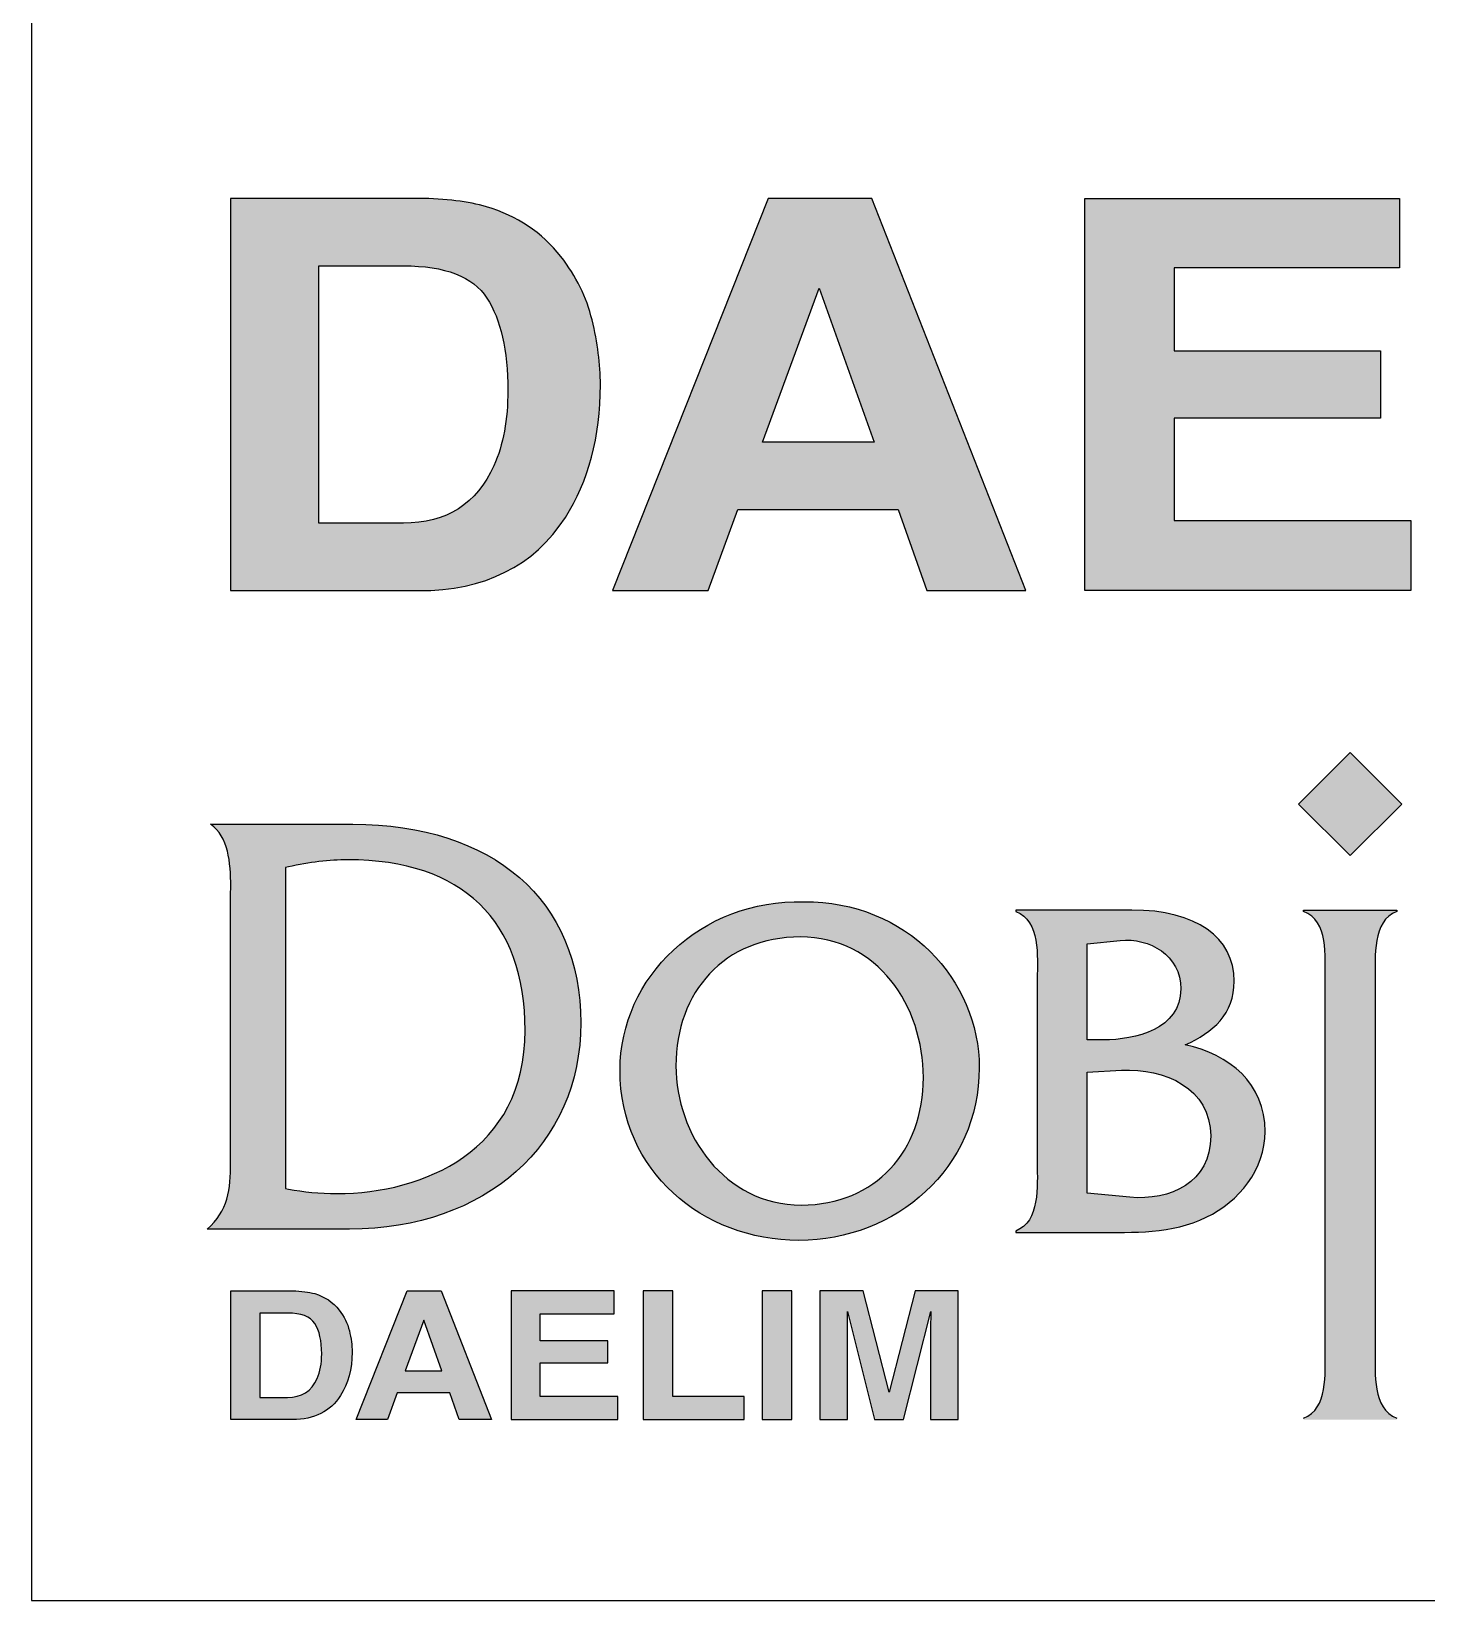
# Model space of a CAD drawing. Extents: x -7342 to 109, y -2713 to 214.
# Drawn here: x -6936.55 to -6924.43, y -2484.89 to -2471.27 of the extents above; entities that cross this region are included whole.
import ezdxf

# ---------------------------------------------------------------- set-up
doc = ezdxf.new("R2010")
doc.units = 0
doc.header["$LTSCALE"] = 7
doc.layers.get('0').update_dxf_attribs({"color": 2, "linetype": 'CONTINUOUS'})
doc.layers.add('D', color=2, linetype='CONTINUOUS')

msp = doc.modelspace()

# ---------------------------------------------------------------- hatches: boundary and pattern name
at = {"layer": 'D'}
h = msp.add_hatch(color=256, dxfattribs=at)
h.dxf.hatch_style = 2
edge = h.paths.add_edge_path()
edge.add_spline(control_points=[(-6933.18293, -2472.72284), (-6933.18293, -2472.72284), (-6934.81765, -2472.72284), (-6934.81765, -2472.72284), (-6934.81765, -2472.72284), (-6934.81765, -2476.12799), (-6934.81765, -2476.12799), (-6934.81765, -2476.12799), (-6933.18293, -2476.12799), (-6933.18293, -2476.12799), (-6932.60957, -2476.12799), (-6932.18384, -2475.91539), (-6931.90995, -2475.49211), (-6931.70847, -2475.17822), (-6931.60581, -2474.79447), (-6931.60581, -2474.34128), (-6931.60581, -2474.16314), (-6931.63017, -2473.97523), (-6931.678, -2473.77829), (-6931.7257, -2473.58161), (-6931.81689, -2473.39796), (-6931.94804, -2473.22847), (-6932.11336, -2473.01902), (-6932.32898, -2472.87491), (-6932.59428, -2472.79558), (-6932.75232, -2472.75069), (-6932.94714, -2472.726), (-6933.18293, -2472.72284)], knot_values=[0, 0, 0, 0, 1, 1, 1, 2, 2, 2, 3, 3, 3, 4, 4, 4, 5, 5, 5, 6, 6, 6, 7, 7, 7, 8, 8, 8, 9, 9, 9, 9], degree=3, periodic=0)
edge = h.paths.add_edge_path()
edge.add_spline(control_points=[(-6933.31641, -2473.30848), (-6932.95345, -2473.30848), (-6932.71121, -2473.40113), (-6932.59064, -2473.58764), (-6932.47095, -2473.77265), (-6932.40899, -2474.04139), (-6932.40899, -2474.38905), (-6932.40899, -2474.6424), (-6932.4492, -2474.85981), (-6932.52991, -2475.0433), (-6932.67834, -2475.37449), (-6932.94035, -2475.54222), (-6933.31641, -2475.54222), (-6933.31641, -2475.54222), (-6934.04947, -2475.54222), (-6934.04947, -2475.54222), (-6934.04947, -2475.54222), (-6934.04947, -2473.30848), (-6934.04947, -2473.30848), (-6934.04947, -2473.30848), (-6933.31641, -2473.30848), (-6933.31641, -2473.30848)], knot_values=[0, 0, 0, 0, 1, 1, 1, 2, 2, 2, 3, 3, 3, 4, 4, 4, 5, 5, 5, 6, 6, 6, 7, 7, 7, 7], degree=3, periodic=0)
h = msp.add_hatch(color=256, dxfattribs=at)
h.dxf.hatch_style = 2
edge = h.paths.add_edge_path()
edge.add_spline(control_points=[(-6931.50074, -2476.12799), (-6931.50074, -2476.12799), (-6930.67039, -2476.12799), (-6930.67039, -2476.12799), (-6930.67039, -2476.12799), (-6930.41201, -2475.42472), (-6930.41201, -2475.42472), (-6930.41201, -2475.42472), (-6929.02141, -2475.42472), (-6929.02141, -2475.42472), (-6929.02141, -2475.42472), (-6928.77155, -2476.12799), (-6928.77155, -2476.12799), (-6928.77155, -2476.12799), (-6927.91092, -2476.12799), (-6927.91092, -2476.12799), (-6927.91092, -2476.12799), (-6929.24827, -2472.72284), (-6929.24827, -2472.72284), (-6929.24827, -2472.72284), (-6930.14802, -2472.72284), (-6930.14802, -2472.72284), (-6930.14802, -2472.72284), (-6931.50074, -2476.12799), (-6931.50074, -2476.12799)], knot_values=[0, 0, 0, 0, 1, 1, 1, 2, 2, 2, 3, 3, 3, 4, 4, 4, 5, 5, 5, 6, 6, 6, 7, 7, 7, 8, 8, 8, 8], degree=3, periodic=0)
edge = h.paths.add_edge_path()
edge.add_spline(control_points=[(-6929.70663, -2473.50132), (-6929.70663, -2473.50132), (-6929.23003, -2474.84032), (-6929.23003, -2474.84032), (-6929.23003, -2474.84032), (-6930.19886, -2474.84032), (-6930.19886, -2474.84032), (-6930.19886, -2474.84032), (-6929.70663, -2473.50132), (-6929.70663, -2473.50132)], knot_values=[0, 0, 0, 0, 1, 1, 1, 2, 2, 2, 3, 3, 3, 3], degree=3, periodic=0)
h = msp.add_hatch(color=256, dxfattribs=at)
h.dxf.hatch_style = 2
edge = h.paths.add_edge_path()
edge.add_spline(control_points=[(-6924.66869, -2473.32619), (-6924.66869, -2473.32619), (-6926.62421, -2473.32619), (-6926.62421, -2473.32619), (-6926.62421, -2473.32619), (-6926.62421, -2474.04592), (-6926.62421, -2474.04592), (-6926.62421, -2474.04592), (-6924.83277, -2474.04592), (-6924.83277, -2474.04592), (-6924.83277, -2474.04592), (-6924.83277, -2474.6306), (-6924.83277, -2474.6306), (-6924.83277, -2474.6306), (-6926.62421, -2474.6306), (-6926.62421, -2474.6306), (-6926.62421, -2474.6306), (-6926.62421, -2475.51751), (-6926.62421, -2475.51751), (-6926.62421, -2475.51751), (-6924.57055, -2475.51751), (-6924.57055, -2475.51751), (-6924.57055, -2475.51751), (-6924.57055, -2476.12799), (-6924.57055, -2476.12799), (-6924.57055, -2476.12799), (-6927.39885, -2476.12799), (-6927.39885, -2476.12799), (-6927.39885, -2476.12799), (-6927.39885, -2472.72284), (-6927.39885, -2472.72284), (-6927.39885, -2472.72284), (-6924.66869, -2472.72284), (-6924.66869, -2472.72284), (-6924.66869, -2472.72284), (-6924.66869, -2473.32619), (-6924.66869, -2473.32619)], knot_values=[0, 0, 0, 0, 1, 1, 1, 2, 2, 2, 3, 3, 3, 4, 4, 4, 5, 5, 5, 6, 6, 6, 7, 7, 7, 8, 8, 8, 9, 9, 9, 10, 10, 10, 11, 11, 11, 12, 12, 12, 12], degree=3, periodic=0)
h = msp.add_hatch(color=256, dxfattribs=at)
h.dxf.hatch_style = 2
h.paths.add_polyline_path([(-6924.64886, -2477.98078), (-6925.09671, -2478.42823), (-6925.54411, -2477.98069), (-6925.09671, -2477.53315)])
h = msp.add_hatch(color=256, dxfattribs=at)
h.dxf.hatch_style = 2
edge = h.paths.add_edge_path()
edge.add_spline(control_points=[(-6934.31449, -2478.52582), (-6934.31449, -2478.52582), (-6934.33853, -2478.53126), (-6934.33853, -2478.53126), (-6934.33853, -2478.53126), (-6934.33853, -2481.31686), (-6934.33853, -2481.31686), (-6934.33853, -2481.31686), (-6934.31364, -2481.3219), (-6934.31364, -2481.3219), (-6934.18267, -2481.34837), (-6934.0449, -2481.36102), (-6933.89259, -2481.36102), (-6933.13907, -2481.36102), (-6932.25899, -2480.99041), (-6932.25899, -2479.94576), (-6932.25899, -2478.99046), (-6932.80488, -2478.46428), (-6933.79597, -2478.46428), (-6933.96187, -2478.46428), (-6934.13142, -2478.48436), (-6934.31449, -2478.52582)], knot_values=[0, 0, 0, 0, 1, 1, 1, 2, 2, 2, 3, 3, 3, 4, 4, 4, 5, 5, 5, 6, 6, 6, 7, 7, 7, 7], degree=3, periodic=0)
edge = h.paths.add_edge_path()
edge.add_spline(control_points=[(-6933.75523, -2478.15589), (-6932.53439, -2478.15589), (-6931.776, -2478.81647), (-6931.776, -2479.88013), (-6931.776, -2480.9337), (-6932.60103, -2481.66941), (-6933.78246, -2481.66941), (-6933.78246, -2481.66941), (-6934.90344, -2481.66941), (-6935.0207, -2481.66941), (-6934.83662, -2481.51695), (-6934.81573, -2481.32087), (-6934.81573, -2481.09633), (-6934.81573, -2481.06793), (-6934.816, -2481.03939), (-6934.8163, -2481.0104), (-6934.8163, -2481.0104), (-6934.81697, -2480.9174), (-6934.81697, -2480.9174), (-6934.81697, -2480.9174), (-6934.81697, -2478.87013), (-6934.81697, -2478.87013), (-6934.81697, -2478.87013), (-6934.81618, -2478.78866), (-6934.81618, -2478.78866), (-6934.81573, -2478.75796), (-6934.81521, -2478.72599), (-6934.81521, -2478.69345), (-6934.81521, -2478.49097), (-6934.83443, -2478.26144), (-6934.9896, -2478.15589), (-6934.82421, -2478.15589), (-6933.75523, -2478.15589), (-6933.75523, -2478.15589)], knot_values=[0, 0, 0, 0, 1, 1, 1, 2, 2, 2, 3, 3, 3, 4, 4, 4, 5, 5, 5, 6, 6, 6, 7, 7, 7, 8, 8, 8, 9, 9, 9, 10, 10, 10, 11, 11, 11, 11], degree=3, periodic=0)
h = msp.add_hatch(color=256, dxfattribs=at)
h.dxf.hatch_style = 2
edge = h.paths.add_edge_path()
edge.add_spline(control_points=[(-6929.83995, -2478.82814), (-6930.73304, -2478.80666), (-6931.43504, -2479.48314), (-6931.43504, -2480.29133), (-6931.43504, -2481.16345), (-6930.7246, -2481.76746), (-6929.88228, -2481.76746), (-6929.03592, -2481.76746), (-6928.31692, -2481.13779), (-6928.31692, -2480.27014), (-6928.31692, -2479.50439), (-6928.9465, -2478.82368), (-6929.83995, -2478.82814)], knot_values=[0, 0, 0, 0, 1, 1, 1, 2, 2, 2, 3, 3, 3, 4, 4, 4, 4], degree=3, periodic=0)
edge = h.paths.add_edge_path()
edge.add_spline(control_points=[(-6929.86943, -2479.13423), (-6929.19759, -2479.13423), (-6928.80193, -2479.73428), (-6928.80193, -2480.35526), (-6928.80193, -2480.98907), (-6929.21447, -2481.46113), (-6929.86106, -2481.46113), (-6930.52896, -2481.46113), (-6930.95012, -2480.84857), (-6930.95012, -2480.25312), (-6930.95012, -2479.61067), (-6930.52896, -2479.13423), (-6929.86943, -2479.13423)], knot_values=[0, 0, 0, 0, 1, 1, 1, 2, 2, 2, 3, 3, 3, 4, 4, 4, 4], degree=3, periodic=0)
h = msp.add_hatch(color=256, dxfattribs=at)
h.dxf.hatch_style = 2
edge = h.paths.add_edge_path()
edge.add_spline(control_points=[(-6927.3794, -2480.0276), (-6927.3794, -2480.0276), (-6927.3794, -2479.19384), (-6927.3794, -2479.19384), (-6927.3794, -2479.19384), (-6927.09442, -2479.16403), (-6927.09442, -2479.16403), (-6926.83898, -2479.1386), (-6926.567, -2479.29174), (-6926.567, -2479.5851), (-6926.567, -2479.9341), (-6926.96252, -2480.0276), (-6927.23896, -2480.0276), (-6927.23896, -2480.0276), (-6927.3794, -2480.0276), (-6927.3794, -2480.0276)], knot_values=[0, 0, 0, 0, 1, 1, 1, 2, 2, 2, 3, 3, 3, 4, 4, 4, 5, 5, 5, 5], degree=3, periodic=0)
edge = h.paths.add_edge_path()
edge.add_spline(control_points=[(-6927.81323, -2481.09953), (-6927.81323, -2481.29507), (-6927.78766, -2481.60563), (-6928.00042, -2481.68652), (-6928.00042, -2481.68652), (-6928.00042, -2481.69931), (-6928.00042, -2481.69931), (-6928.00042, -2481.69931), (-6927.29856, -2481.69931), (-6927.29856, -2481.69931), (-6926.97961, -2481.69931), (-6926.64346, -2481.712), (-6926.34568, -2481.56736), (-6926.0607, -2481.43156), (-6925.83527, -2481.15058), (-6925.83527, -2480.8231), (-6925.83527, -2480.40608), (-6926.14596, -2480.15098), (-6926.52865, -2480.07018), (-6926.28622, -2479.96403), (-6926.10315, -2479.80216), (-6926.10315, -2479.51704), (-6926.10315, -2479.1386), (-6926.43076, -2478.90039), (-6926.99243, -2478.90039), (-6926.99243, -2478.90039), (-6928.00042, -2478.90039), (-6928.00042, -2478.90039), (-6928.00042, -2478.90039), (-6928.00042, -2478.91294), (-6928.00042, -2478.91294), (-6927.78334, -2478.99397), (-6927.81323, -2479.30452), (-6927.81323, -2479.49584), (-6927.81323, -2479.49584), (-6927.81323, -2481.09953), (-6927.81323, -2481.09953)], knot_values=[0, 0, 0, 0, 1, 1, 1, 2, 2, 2, 3, 3, 3, 4, 4, 4, 5, 5, 5, 6, 6, 6, 7, 7, 7, 8, 8, 8, 9, 9, 9, 10, 10, 10, 11, 11, 11, 12, 12, 12, 12], degree=3, periodic=0)
edge = h.paths.add_edge_path()
edge.add_spline(control_points=[(-6927.3794, -2481.35899), (-6927.3794, -2481.35899), (-6927.3794, -2480.30826), (-6927.3794, -2480.30826), (-6927.3794, -2480.30826), (-6927.08163, -2480.29133), (-6927.08163, -2480.29133), (-6926.70711, -2480.27014), (-6926.30744, -2480.44862), (-6926.30744, -2480.86135), (-6926.30744, -2481.26527), (-6926.66052, -2481.42724), (-6927.00916, -2481.39298), (-6927.00916, -2481.39298), (-6927.3794, -2481.35899), (-6927.3794, -2481.35899)], knot_values=[0, 0, 0, 0, 1, 1, 1, 2, 2, 2, 3, 3, 3, 4, 4, 4, 5, 5, 5, 5], degree=3, periodic=0)
h = msp.add_hatch(color=256, dxfattribs=at)
h.dxf.hatch_style = 2
edge = h.paths.add_edge_path()
edge.add_spline(control_points=[(-6925.31372, -2479.50007), (-6925.31372, -2479.30452), (-6925.28366, -2478.99397), (-6925.50074, -2478.91294), (-6925.50074, -2478.91294), (-6925.50074, -2478.90039), (-6925.50074, -2478.90039), (-6925.50074, -2478.90039), (-6924.69266, -2478.90039), (-6924.69266, -2478.90039), (-6924.69266, -2478.90039), (-6924.69266, -2478.91294), (-6924.69266, -2478.91294), (-6924.90517, -2478.99397), (-6924.87983, -2479.30875), (-6924.87983, -2479.50007), (-6924.87983, -2479.50007), (-6924.87983, -2482.72771), (-6924.87983, -2482.72771), (-6924.87983, -2482.91933), (-6924.90517, -2483.22966), (-6924.69266, -2483.31047), (-6924.69266, -2483.31047), (-6924.69266, -2483.32325), (-6924.69266, -2483.32325), (-6924.69266, -2483.32325), (-6925.50074, -2483.32325), (-6925.50074, -2483.32325), (-6925.50074, -2483.32325), (-6925.50074, -2483.31047), (-6925.50074, -2483.31047), (-6925.28829, -2483.23385), (-6925.31372, -2482.91933), (-6925.31372, -2482.72771), (-6925.31372, -2482.72771), (-6925.31372, -2479.50007), (-6925.31372, -2479.50007)], knot_values=[0, 0, 0, 0, 1, 1, 1, 2, 2, 2, 3, 3, 3, 4, 4, 4, 5, 5, 5, 6, 6, 6, 7, 7, 7, 8, 8, 8, 9, 9, 9, 10, 10, 10, 11, 11, 11, 12, 12, 12, 12], degree=3, periodic=0)
h = msp.add_hatch(color=256, dxfattribs=at)
h.dxf.hatch_style = 2
edge = h.paths.add_edge_path()
edge.add_spline(control_points=[(-6934.27877, -2482.20644), (-6934.27877, -2482.20644), (-6934.81492, -2482.20644), (-6934.81492, -2482.20644), (-6934.81492, -2482.20644), (-6934.81492, -2483.32325), (-6934.81492, -2483.32325), (-6934.81492, -2483.32325), (-6934.27877, -2483.32325), (-6934.27877, -2483.32325), (-6934.09072, -2483.32325), (-6933.95109, -2483.25352), (-6933.86126, -2483.1147), (-6933.79518, -2483.01175), (-6933.76151, -2482.88589), (-6933.76151, -2482.73725), (-6933.76151, -2482.67883), (-6933.7695, -2482.6172), (-6933.78519, -2482.5526), (-6933.80083, -2482.4881), (-6933.83074, -2482.42787), (-6933.87375, -2482.37227), (-6933.92798, -2482.30358), (-6933.9987, -2482.25631), (-6934.08571, -2482.2303), (-6934.13754, -2482.21557), (-6934.20144, -2482.20748), (-6934.27877, -2482.20644)], knot_values=[0, 0, 0, 0, 1, 1, 1, 2, 2, 2, 3, 3, 3, 4, 4, 4, 5, 5, 5, 6, 6, 6, 7, 7, 7, 8, 8, 8, 9, 9, 9, 9], degree=3, periodic=0)
edge = h.paths.add_edge_path()
edge.add_spline(control_points=[(-6934.32255, -2482.39852), (-6934.20351, -2482.39852), (-6934.12406, -2482.4289), (-6934.08451, -2482.49008), (-6934.04526, -2482.55075), (-6934.02494, -2482.63889), (-6934.02494, -2482.75292), (-6934.02494, -2482.83601), (-6934.03812, -2482.90732), (-6934.0646, -2482.9675), (-6934.11328, -2483.07612), (-6934.19921, -2483.13113), (-6934.32255, -2483.13113), (-6934.32255, -2483.13113), (-6934.56298, -2483.13113), (-6934.56298, -2483.13113), (-6934.56298, -2483.13113), (-6934.56298, -2482.39852), (-6934.56298, -2482.39852), (-6934.56298, -2482.39852), (-6934.32255, -2482.39852), (-6934.32255, -2482.39852)], knot_values=[0, 0, 0, 0, 1, 1, 1, 2, 2, 2, 3, 3, 3, 4, 4, 4, 5, 5, 5, 6, 6, 6, 7, 7, 7, 7], degree=3, periodic=0)
h = msp.add_hatch(color=256, dxfattribs=at)
h.dxf.hatch_style = 2
edge = h.paths.add_edge_path()
edge.add_spline(control_points=[(-6933.72705, -2483.32325), (-6933.72705, -2483.32325), (-6933.45471, -2483.32325), (-6933.45471, -2483.32325), (-6933.45471, -2483.32325), (-6933.36997, -2483.0926), (-6933.36997, -2483.0926), (-6933.36997, -2483.0926), (-6932.91389, -2483.0926), (-6932.91389, -2483.0926), (-6932.91389, -2483.0926), (-6932.83194, -2483.32325), (-6932.83194, -2483.32325), (-6932.83194, -2483.32325), (-6932.54967, -2483.32325), (-6932.54967, -2483.32325), (-6932.54967, -2483.32325), (-6932.98829, -2482.20644), (-6932.98829, -2482.20644), (-6932.98829, -2482.20644), (-6933.28339, -2482.20644), (-6933.28339, -2482.20644), (-6933.28339, -2482.20644), (-6933.72705, -2483.32325), (-6933.72705, -2483.32325)], knot_values=[0, 0, 0, 0, 1, 1, 1, 2, 2, 2, 3, 3, 3, 4, 4, 4, 5, 5, 5, 6, 6, 6, 7, 7, 7, 8, 8, 8, 8], degree=3, periodic=0)
edge = h.paths.add_edge_path()
edge.add_spline(control_points=[(-6933.13862, -2482.46176), (-6933.13862, -2482.46176), (-6932.98231, -2482.90092), (-6932.98231, -2482.90092), (-6932.98231, -2482.90092), (-6933.30007, -2482.90092), (-6933.30007, -2482.90092), (-6933.30007, -2482.90092), (-6933.13862, -2482.46176), (-6933.13862, -2482.46176)], knot_values=[0, 0, 0, 0, 1, 1, 1, 2, 2, 2, 3, 3, 3, 3], degree=3, periodic=0)
h = msp.add_hatch(color=256, dxfattribs=at)
h.dxf.hatch_style = 2
edge = h.paths.add_edge_path()
edge.add_spline(control_points=[(-6931.48629, -2482.40432), (-6931.48629, -2482.40432), (-6932.12766, -2482.40432), (-6932.12766, -2482.40432), (-6932.12766, -2482.40432), (-6932.12766, -2482.64038), (-6932.12766, -2482.64038), (-6932.12766, -2482.64038), (-6931.54011, -2482.64038), (-6931.54011, -2482.64038), (-6931.54011, -2482.64038), (-6931.54011, -2482.83214), (-6931.54011, -2482.83214), (-6931.54011, -2482.83214), (-6932.12766, -2482.83214), (-6932.12766, -2482.83214), (-6932.12766, -2482.83214), (-6932.12766, -2483.12303), (-6932.12766, -2483.12303), (-6932.12766, -2483.12303), (-6931.4541, -2483.12303), (-6931.4541, -2483.12303), (-6931.4541, -2483.12303), (-6931.4541, -2483.32325), (-6931.4541, -2483.32325), (-6931.4541, -2483.32325), (-6932.38172, -2483.32325), (-6932.38172, -2483.32325), (-6932.38172, -2483.32325), (-6932.38172, -2482.20644), (-6932.38172, -2482.20644), (-6932.38172, -2482.20644), (-6931.48629, -2482.20644), (-6931.48629, -2482.20644), (-6931.48629, -2482.20644), (-6931.48629, -2482.40432), (-6931.48629, -2482.40432)], knot_values=[0, 0, 0, 0, 1, 1, 1, 2, 2, 2, 3, 3, 3, 4, 4, 4, 5, 5, 5, 6, 6, 6, 7, 7, 7, 8, 8, 8, 9, 9, 9, 10, 10, 10, 11, 11, 11, 12, 12, 12, 12], degree=3, periodic=0)
h = msp.add_hatch(color=256, dxfattribs=at)
h.dxf.hatch_style = 2
edge = h.paths.add_edge_path()
edge.add_spline(control_points=[(-6931.23502, -2482.20644), (-6931.23502, -2482.20644), (-6930.97621, -2482.20644), (-6930.97621, -2482.20644), (-6930.97621, -2482.20644), (-6930.97621, -2483.12303), (-6930.97621, -2483.12303), (-6930.97621, -2483.12303), (-6930.35696, -2483.12303), (-6930.35696, -2483.12303), (-6930.35696, -2483.12303), (-6930.35696, -2483.32325), (-6930.35696, -2483.32325), (-6930.35696, -2483.32325), (-6931.23502, -2483.32325), (-6931.23502, -2483.32325), (-6931.23502, -2483.32325), (-6931.23502, -2482.20644), (-6931.23502, -2482.20644)], knot_values=[0, 0, 0, 0, 1, 1, 1, 2, 2, 2, 3, 3, 3, 4, 4, 4, 5, 5, 5, 6, 6, 6, 6], degree=3, periodic=0)
h = msp.add_hatch(color=256, dxfattribs=at)
h.dxf.hatch_style = 2
edge = h.paths.add_edge_path()
edge.add_spline(control_points=[(-6929.94267, -2483.32325), (-6929.94267, -2483.32325), (-6930.2018, -2483.32325), (-6930.2018, -2483.32325), (-6930.2018, -2483.32325), (-6930.2018, -2482.20644), (-6930.2018, -2482.20644), (-6930.2018, -2482.20644), (-6929.94267, -2482.20644), (-6929.94267, -2482.20644), (-6929.94267, -2482.20644), (-6929.94267, -2483.32325), (-6929.94267, -2483.32325)], knot_values=[0, 0, 0, 0, 1, 1, 1, 2, 2, 2, 3, 3, 3, 4, 4, 4, 4], degree=3, periodic=0)
h = msp.add_hatch(color=256, dxfattribs=at)
h.dxf.hatch_style = 2
edge = h.paths.add_edge_path()
edge.add_spline(control_points=[(-6928.87191, -2482.20644), (-6928.87191, -2482.20644), (-6928.49878, -2482.20644), (-6928.49878, -2482.20644), (-6928.49878, -2482.20644), (-6928.49878, -2483.32325), (-6928.49878, -2483.32325), (-6928.49878, -2483.32325), (-6928.73938, -2483.32325), (-6928.73938, -2483.32325), (-6928.73938, -2483.32325), (-6928.73938, -2482.568), (-6928.73938, -2482.568), (-6928.73938, -2482.54612), (-6928.73898, -2482.5156), (-6928.73898, -2482.47657), (-6928.7379, -2482.43745), (-6928.73756, -2482.40707), (-6928.73756, -2482.38596), (-6928.73756, -2482.38596), (-6928.97456, -2483.32325), (-6928.97456, -2483.32325), (-6928.97456, -2483.32325), (-6929.2271, -2483.32325), (-6929.2271, -2483.32325), (-6929.2271, -2483.32325), (-6929.46169, -2482.38596), (-6929.46169, -2482.38596), (-6929.46169, -2482.40707), (-6929.46169, -2482.43745), (-6929.46067, -2482.47657), (-6929.46031, -2482.5156), (-6929.46031, -2482.54612), (-6929.46031, -2482.568), (-6929.46031, -2482.568), (-6929.46031, -2483.32325), (-6929.46031, -2483.32325), (-6929.46031, -2483.32325), (-6929.70114, -2483.32325), (-6929.70114, -2483.32325), (-6929.70114, -2483.32325), (-6929.70114, -2482.20644), (-6929.70114, -2482.20644), (-6929.70114, -2482.20644), (-6929.32354, -2482.20644), (-6929.32354, -2482.20644), (-6929.32354, -2482.20644), (-6929.09743, -2483.08423), (-6929.09743, -2483.08423), (-6929.09743, -2483.08423), (-6928.87191, -2482.20644), (-6928.87191, -2482.20644)], knot_values=[0, 0, 0, 0, 1, 1, 1, 2, 2, 2, 3, 3, 3, 4, 4, 4, 5, 5, 5, 6, 6, 6, 7, 7, 7, 8, 8, 8, 9, 9, 9, 10, 10, 10, 11, 11, 11, 12, 12, 12, 13, 13, 13, 14, 14, 14, 15, 15, 15, 16, 16, 16, 17, 17, 17, 17], degree=3, periodic=0)

# ---------------------------------------------------------------- linework, layer by layer
at = {"color": 7}
for p, q in [((-6936.5456, -2428.89488), (-6936.5456, -2484.89488)), ((-6936.5456, -2484.89488), (-6855.5456, -2484.89488))]:
    msp.add_line(p, q, dxfattribs=at)
at = {"layer": 'D'}
for p, q in [((-6925.54411, -2477.98069), (-6925.09671, -2477.53315)), ((-6925.09671, -2477.53315), (-6924.64886, -2477.98078)), ((-6925.09671, -2478.42823), (-6925.54411, -2477.98069)), ((-6924.64886, -2477.98078), (-6925.09671, -2478.42823))]:
    msp.add_line(p, q, dxfattribs=at)
for points in [[(-6933.18293, -2472.72284), (-6933.18293, -2472.72284), (-6934.81765, -2472.72284), (-6934.81765, -2472.72284)], [(-6934.81765, -2472.72284), (-6934.81765, -2472.72284), (-6934.81765, -2476.12799), (-6934.81765, -2476.12799)], [(-6932.59428, -2472.79558), (-6932.75232, -2472.75069), (-6932.94714, -2472.726), (-6933.18293, -2472.72284)], [(-6930.14802, -2472.72284), (-6930.14802, -2472.72284), (-6931.50074, -2476.12799), (-6931.50074, -2476.12799)], [(-6929.24827, -2472.72284), (-6929.24827, -2472.72284), (-6930.14802, -2472.72284), (-6930.14802, -2472.72284)], [(-6927.91092, -2476.12799), (-6927.91092, -2476.12799), (-6929.24827, -2472.72284), (-6929.24827, -2472.72284)], [(-6927.39885, -2476.12799), (-6927.39885, -2476.12799), (-6927.39885, -2472.72284), (-6927.39885, -2472.72284)], [(-6927.39885, -2472.72284), (-6927.39885, -2472.72284), (-6924.66869, -2472.72284), (-6924.66869, -2472.72284)], [(-6924.66869, -2472.72284), (-6924.66869, -2472.72284), (-6924.66869, -2473.32619), (-6924.66869, -2473.32619)], [(-6931.94804, -2473.22847), (-6932.11336, -2473.01902), (-6932.32898, -2472.87491), (-6932.59428, -2472.79558)], [(-6931.678, -2473.77829), (-6931.7257, -2473.58161), (-6931.81689, -2473.39796), (-6931.94804, -2473.22847)], [(-6934.04947, -2475.54222), (-6934.04947, -2475.54222), (-6934.04947, -2473.30848), (-6934.04947, -2473.30848)], [(-6934.04947, -2473.30848), (-6934.04947, -2473.30848), (-6933.31641, -2473.30848), (-6933.31641, -2473.30848)], [(-6933.31641, -2473.30848), (-6932.95345, -2473.30848), (-6932.71121, -2473.40113), (-6932.59064, -2473.58764)], [(-6924.66869, -2473.32619), (-6924.66869, -2473.32619), (-6926.62421, -2473.32619), (-6926.62421, -2473.32619)], [(-6926.62421, -2473.32619), (-6926.62421, -2473.32619), (-6926.62421, -2474.04592), (-6926.62421, -2474.04592)], [(-6930.19886, -2474.84032), (-6930.19886, -2474.84032), (-6929.70663, -2473.50132), (-6929.70663, -2473.50132)], [(-6929.70663, -2473.50132), (-6929.70663, -2473.50132), (-6929.23003, -2474.84032), (-6929.23003, -2474.84032)], [(-6926.62421, -2474.04592), (-6926.62421, -2474.04592), (-6924.83277, -2474.04592), (-6924.83277, -2474.04592)], [(-6924.83277, -2474.04592), (-6924.83277, -2474.04592), (-6924.83277, -2474.6306), (-6924.83277, -2474.6306)], [(-6924.83277, -2474.6306), (-6924.83277, -2474.6306), (-6926.62421, -2474.6306), (-6926.62421, -2474.6306)], [(-6926.62421, -2474.6306), (-6926.62421, -2474.6306), (-6926.62421, -2475.51751), (-6926.62421, -2475.51751)], [(-6929.23003, -2474.84032), (-6929.23003, -2474.84032), (-6930.19886, -2474.84032), (-6930.19886, -2474.84032)], [(-6932.52991, -2475.0433), (-6932.67834, -2475.37449), (-6932.94035, -2475.54222), (-6933.31641, -2475.54222)], [(-6930.67039, -2476.12799), (-6930.67039, -2476.12799), (-6930.41201, -2475.42472), (-6930.41201, -2475.42472)], [(-6930.41201, -2475.42472), (-6930.41201, -2475.42472), (-6929.02141, -2475.42472), (-6929.02141, -2475.42472)], [(-6929.02141, -2475.42472), (-6929.02141, -2475.42472), (-6928.77155, -2476.12799), (-6928.77155, -2476.12799)], [(-6933.31641, -2475.54222), (-6933.31641, -2475.54222), (-6934.04947, -2475.54222), (-6934.04947, -2475.54222)], [(-6933.18293, -2476.12799), (-6932.60957, -2476.12799), (-6932.18384, -2475.91539), (-6931.90995, -2475.49211)], [(-6926.62421, -2475.51751), (-6926.62421, -2475.51751), (-6924.57055, -2475.51751), (-6924.57055, -2475.51751)], [(-6924.57055, -2475.51751), (-6924.57055, -2475.51751), (-6924.57055, -2476.12799), (-6924.57055, -2476.12799)], [(-6934.81765, -2476.12799), (-6934.81765, -2476.12799), (-6933.18293, -2476.12799), (-6933.18293, -2476.12799)], [(-6931.50074, -2476.12799), (-6931.50074, -2476.12799), (-6930.67039, -2476.12799), (-6930.67039, -2476.12799)], [(-6928.77155, -2476.12799), (-6928.77155, -2476.12799), (-6927.91092, -2476.12799), (-6927.91092, -2476.12799)], [(-6924.57055, -2476.12799), (-6924.57055, -2476.12799), (-6927.39885, -2476.12799), (-6927.39885, -2476.12799)], [(-6934.9896, -2478.15589), (-6934.82421, -2478.15589), (-6933.75523, -2478.15589), (-6933.75523, -2478.15589)], [(-6934.31449, -2478.52582), (-6934.31449, -2478.52582), (-6934.33853, -2478.53126), (-6934.33853, -2478.53126)], [(-6934.33853, -2478.53126), (-6934.33853, -2478.53126), (-6934.33853, -2481.31686), (-6934.33853, -2481.31686)], [(-6934.81697, -2478.87013), (-6934.81697, -2478.87013), (-6934.81618, -2478.78866), (-6934.81618, -2478.78866)], [(-6934.81697, -2480.9174), (-6934.81697, -2480.9174), (-6934.81697, -2478.87013), (-6934.81697, -2478.87013)], [(-6926.99243, -2478.90039), (-6926.99243, -2478.90039), (-6928.00042, -2478.90039), (-6928.00042, -2478.90039)], [(-6928.00042, -2478.90039), (-6928.00042, -2478.90039), (-6928.00042, -2478.91294), (-6928.00042, -2478.91294)], [(-6928.00042, -2478.91294), (-6927.78334, -2478.99397), (-6927.81323, -2479.30452), (-6927.81323, -2479.49584)], [(-6925.50074, -2478.91294), (-6925.50074, -2478.91294), (-6925.50074, -2478.90039), (-6925.50074, -2478.90039)], [(-6925.50074, -2478.90039), (-6925.50074, -2478.90039), (-6924.69266, -2478.90039), (-6924.69266, -2478.90039)], [(-6925.31372, -2479.50007), (-6925.31372, -2479.30452), (-6925.28366, -2478.99397), (-6925.50074, -2478.91294)], [(-6924.69266, -2478.91294), (-6924.90517, -2478.99397), (-6924.87983, -2479.30875), (-6924.87983, -2479.50007)], [(-6924.69266, -2478.90039), (-6924.69266, -2478.90039), (-6924.69266, -2478.91294), (-6924.69266, -2478.91294)], [(-6927.3794, -2479.19384), (-6927.3794, -2479.19384), (-6927.09442, -2479.16403), (-6927.09442, -2479.16403)], [(-6927.3794, -2480.0276), (-6927.3794, -2480.0276), (-6927.3794, -2479.19384), (-6927.3794, -2479.19384)], [(-6927.81323, -2479.49584), (-6927.81323, -2479.49584), (-6927.81323, -2481.09953), (-6927.81323, -2481.09953)], [(-6925.31372, -2482.72771), (-6925.31372, -2482.72771), (-6925.31372, -2479.50007), (-6925.31372, -2479.50007)], [(-6924.87983, -2479.50007), (-6924.87983, -2479.50007), (-6924.87983, -2482.72771), (-6924.87983, -2482.72771)], [(-6927.23896, -2480.0276), (-6927.23896, -2480.0276), (-6927.3794, -2480.0276), (-6927.3794, -2480.0276)], [(-6927.3794, -2480.30826), (-6927.3794, -2480.30826), (-6927.08163, -2480.29133), (-6927.08163, -2480.29133)], [(-6927.3794, -2481.35899), (-6927.3794, -2481.35899), (-6927.3794, -2480.30826), (-6927.3794, -2480.30826)], [(-6934.8163, -2481.0104), (-6934.8163, -2481.0104), (-6934.81697, -2480.9174), (-6934.81697, -2480.9174)], [(-6927.81323, -2481.09953), (-6927.81323, -2481.29507), (-6927.78766, -2481.60563), (-6928.00042, -2481.68652)], [(-6934.33853, -2481.31686), (-6934.33853, -2481.31686), (-6934.31364, -2481.3219), (-6934.31364, -2481.3219)], [(-6927.00916, -2481.39298), (-6927.00916, -2481.39298), (-6927.3794, -2481.35899), (-6927.3794, -2481.35899)], [(-6927.29856, -2481.69931), (-6926.97961, -2481.69931), (-6926.64346, -2481.712), (-6926.34568, -2481.56736)], [(-6933.78246, -2481.66941), (-6933.78246, -2481.66941), (-6934.90344, -2481.66941), (-6935.0207, -2481.66941)], [(-6928.00042, -2481.68652), (-6928.00042, -2481.68652), (-6928.00042, -2481.69931), (-6928.00042, -2481.69931)], [(-6928.00042, -2481.69931), (-6928.00042, -2481.69931), (-6927.29856, -2481.69931), (-6927.29856, -2481.69931)], [(-6925.50074, -2483.31047), (-6925.28829, -2483.23385), (-6925.31372, -2482.91933), (-6925.31372, -2482.72771)], [(-6924.87983, -2482.72771), (-6924.87983, -2482.91933), (-6924.90517, -2483.22966), (-6924.69266, -2483.31047)]]:
    msp.add_open_spline(points, degree=3, dxfattribs=at)
for points, knots in [([(-6932.59064, -2473.58764), (-6932.47095, -2473.77265), (-6932.40899, -2474.04139), (-6932.40899, -2474.38905), (-6932.40899, -2474.6424), (-6932.4492, -2474.85981), (-6932.52991, -2475.0433)], [1, 1, 1, 1, 2, 2, 2, 3, 3, 3, 3]), ([(-6931.90995, -2475.49211), (-6931.70847, -2475.17822), (-6931.60581, -2474.79447), (-6931.60581, -2474.34128), (-6931.60581, -2474.16314), (-6931.63017, -2473.97523), (-6931.678, -2473.77829)], [4, 4, 4, 4, 5, 5, 5, 6, 6, 6, 6]), ([(-6934.81618, -2478.78866), (-6934.81573, -2478.75796), (-6934.81521, -2478.72599), (-6934.81521, -2478.69345), (-6934.81521, -2478.49097), (-6934.83443, -2478.26144), (-6934.9896, -2478.15589)], [8, 8, 8, 8, 9, 9, 9, 10, 10, 10, 10]), ([(-6933.75523, -2478.15589), (-6932.53439, -2478.15589), (-6931.776, -2478.81647), (-6931.776, -2479.88013), (-6931.776, -2480.9337), (-6932.60103, -2481.66941), (-6933.78246, -2481.66941)], [0, 0, 0, 0, 1, 1, 1, 2, 2, 2, 2]), ([(-6934.31364, -2481.3219), (-6934.18267, -2481.34837), (-6934.0449, -2481.36102), (-6933.89259, -2481.36102), (-6933.13907, -2481.36102), (-6932.25899, -2480.99041), (-6932.25899, -2479.94576), (-6932.25899, -2478.99046), (-6932.80488, -2478.46428), (-6933.79597, -2478.46428), (-6933.96187, -2478.46428), (-6934.13142, -2478.48436), (-6934.31449, -2478.52582)], [3, 3, 3, 3, 4, 4, 4, 5, 5, 5, 6, 6, 6, 7, 7, 7, 7]), ([(-6929.83995, -2478.82814), (-6930.73304, -2478.80666), (-6931.43504, -2479.48314), (-6931.43504, -2480.29133), (-6931.43504, -2481.16345), (-6930.7246, -2481.76746), (-6929.88228, -2481.76746), (-6929.03592, -2481.76746), (-6928.31692, -2481.13779), (-6928.31692, -2480.27014), (-6928.31692, -2479.50439), (-6928.9465, -2478.82368), (-6929.83995, -2478.82814)], [0, 0, 0, 0, 1, 1, 1, 2, 2, 2, 3, 3, 3, 4, 4, 4, 4]), ([(-6926.52865, -2480.07018), (-6926.28622, -2479.96403), (-6926.10315, -2479.80216), (-6926.10315, -2479.51704), (-6926.10315, -2479.1386), (-6926.43076, -2478.90039), (-6926.99243, -2478.90039)], [6, 6, 6, 6, 7, 7, 7, 8, 8, 8, 8]), ([(-6929.86943, -2479.13423), (-6929.19759, -2479.13423), (-6928.80193, -2479.73428), (-6928.80193, -2480.35526), (-6928.80193, -2480.98907), (-6929.21447, -2481.46113), (-6929.86106, -2481.46113), (-6930.52896, -2481.46113), (-6930.95012, -2480.84857), (-6930.95012, -2480.25312), (-6930.95012, -2479.61067), (-6930.52896, -2479.13423), (-6929.86943, -2479.13423)], [0, 0, 0, 0, 1, 1, 1, 2, 2, 2, 3, 3, 3, 4, 4, 4, 4]), ([(-6927.09442, -2479.16403), (-6926.83898, -2479.1386), (-6926.567, -2479.29174), (-6926.567, -2479.5851), (-6926.567, -2479.9341), (-6926.96252, -2480.0276), (-6927.23896, -2480.0276)], [2, 2, 2, 2, 3, 3, 3, 4, 4, 4, 4]), ([(-6926.34568, -2481.56736), (-6926.0607, -2481.43156), (-6925.83527, -2481.15058), (-6925.83527, -2480.8231), (-6925.83527, -2480.40608), (-6926.14596, -2480.15098), (-6926.52865, -2480.07018)], [4, 4, 4, 4, 5, 5, 5, 6, 6, 6, 6]), ([(-6927.08163, -2480.29133), (-6926.70711, -2480.27014), (-6926.30744, -2480.44862), (-6926.30744, -2480.86135), (-6926.30744, -2481.26527), (-6926.66052, -2481.42724), (-6927.00916, -2481.39298)], [2, 2, 2, 2, 3, 3, 3, 4, 4, 4, 4]), ([(-6935.0207, -2481.66941), (-6934.83662, -2481.51695), (-6934.81573, -2481.32087), (-6934.81573, -2481.09633), (-6934.81573, -2481.06793), (-6934.816, -2481.03939), (-6934.8163, -2481.0104)], [3, 3, 3, 3, 4, 4, 4, 5, 5, 5, 5]), ([(-6934.27877, -2482.20644), (-6934.27877, -2482.20644), (-6934.81492, -2482.20644), (-6934.81492, -2482.20644), (-6934.81492, -2482.20644), (-6934.81492, -2483.32325), (-6934.81492, -2483.32325), (-6934.81492, -2483.32325), (-6934.27877, -2483.32325), (-6934.27877, -2483.32325), (-6934.09072, -2483.32325), (-6933.95109, -2483.25352), (-6933.86126, -2483.1147), (-6933.79518, -2483.01175), (-6933.76151, -2482.88589), (-6933.76151, -2482.73725), (-6933.76151, -2482.67883), (-6933.7695, -2482.6172), (-6933.78519, -2482.5526), (-6933.80083, -2482.4881), (-6933.83074, -2482.42787), (-6933.87375, -2482.37227), (-6933.92798, -2482.30358), (-6933.9987, -2482.25631), (-6934.08571, -2482.2303), (-6934.13754, -2482.21557), (-6934.20144, -2482.20748), (-6934.27877, -2482.20644)], [0, 0, 0, 0, 1, 1, 1, 2, 2, 2, 3, 3, 3, 4, 4, 4, 5, 5, 5, 6, 6, 6, 7, 7, 7, 8, 8, 8, 9, 9, 9, 9]), ([(-6933.72705, -2483.32325), (-6933.72705, -2483.32325), (-6933.45471, -2483.32325), (-6933.45471, -2483.32325), (-6933.45471, -2483.32325), (-6933.36997, -2483.0926), (-6933.36997, -2483.0926), (-6933.36997, -2483.0926), (-6932.91389, -2483.0926), (-6932.91389, -2483.0926), (-6932.91389, -2483.0926), (-6932.83194, -2483.32325), (-6932.83194, -2483.32325), (-6932.83194, -2483.32325), (-6932.54967, -2483.32325), (-6932.54967, -2483.32325), (-6932.54967, -2483.32325), (-6932.98829, -2482.20644), (-6932.98829, -2482.20644), (-6932.98829, -2482.20644), (-6933.28339, -2482.20644), (-6933.28339, -2482.20644), (-6933.28339, -2482.20644), (-6933.72705, -2483.32325), (-6933.72705, -2483.32325)], [0, 0, 0, 0, 1, 1, 1, 2, 2, 2, 3, 3, 3, 4, 4, 4, 5, 5, 5, 6, 6, 6, 7, 7, 7, 8, 8, 8, 8]), ([(-6931.48629, -2482.40432), (-6931.48629, -2482.40432), (-6932.12766, -2482.40432), (-6932.12766, -2482.40432), (-6932.12766, -2482.40432), (-6932.12766, -2482.64038), (-6932.12766, -2482.64038), (-6932.12766, -2482.64038), (-6931.54011, -2482.64038), (-6931.54011, -2482.64038), (-6931.54011, -2482.64038), (-6931.54011, -2482.83214), (-6931.54011, -2482.83214), (-6931.54011, -2482.83214), (-6932.12766, -2482.83214), (-6932.12766, -2482.83214), (-6932.12766, -2482.83214), (-6932.12766, -2483.12303), (-6932.12766, -2483.12303), (-6932.12766, -2483.12303), (-6931.4541, -2483.12303), (-6931.4541, -2483.12303), (-6931.4541, -2483.12303), (-6931.4541, -2483.32325), (-6931.4541, -2483.32325), (-6931.4541, -2483.32325), (-6932.38172, -2483.32325), (-6932.38172, -2483.32325), (-6932.38172, -2483.32325), (-6932.38172, -2482.20644), (-6932.38172, -2482.20644), (-6932.38172, -2482.20644), (-6931.48629, -2482.20644), (-6931.48629, -2482.20644), (-6931.48629, -2482.20644), (-6931.48629, -2482.40432), (-6931.48629, -2482.40432)], [0, 0, 0, 0, 1, 1, 1, 2, 2, 2, 3, 3, 3, 4, 4, 4, 5, 5, 5, 6, 6, 6, 7, 7, 7, 8, 8, 8, 9, 9, 9, 10, 10, 10, 11, 11, 11, 12, 12, 12, 12]), ([(-6931.23502, -2482.20644), (-6931.23502, -2482.20644), (-6930.97621, -2482.20644), (-6930.97621, -2482.20644), (-6930.97621, -2482.20644), (-6930.97621, -2483.12303), (-6930.97621, -2483.12303), (-6930.97621, -2483.12303), (-6930.35696, -2483.12303), (-6930.35696, -2483.12303), (-6930.35696, -2483.12303), (-6930.35696, -2483.32325), (-6930.35696, -2483.32325), (-6930.35696, -2483.32325), (-6931.23502, -2483.32325), (-6931.23502, -2483.32325), (-6931.23502, -2483.32325), (-6931.23502, -2482.20644), (-6931.23502, -2482.20644)], [0, 0, 0, 0, 1, 1, 1, 2, 2, 2, 3, 3, 3, 4, 4, 4, 5, 5, 5, 6, 6, 6, 6]), ([(-6929.94267, -2483.32325), (-6929.94267, -2483.32325), (-6930.2018, -2483.32325), (-6930.2018, -2483.32325), (-6930.2018, -2483.32325), (-6930.2018, -2482.20644), (-6930.2018, -2482.20644), (-6930.2018, -2482.20644), (-6929.94267, -2482.20644), (-6929.94267, -2482.20644), (-6929.94267, -2482.20644), (-6929.94267, -2483.32325), (-6929.94267, -2483.32325)], [0, 0, 0, 0, 1, 1, 1, 2, 2, 2, 3, 3, 3, 4, 4, 4, 4]), ([(-6928.87191, -2482.20644), (-6928.87191, -2482.20644), (-6928.49878, -2482.20644), (-6928.49878, -2482.20644), (-6928.49878, -2482.20644), (-6928.49878, -2483.32325), (-6928.49878, -2483.32325), (-6928.49878, -2483.32325), (-6928.73938, -2483.32325), (-6928.73938, -2483.32325), (-6928.73938, -2483.32325), (-6928.73938, -2482.568), (-6928.73938, -2482.568), (-6928.73938, -2482.54612), (-6928.73898, -2482.5156), (-6928.73898, -2482.47657), (-6928.7379, -2482.43745), (-6928.73756, -2482.40707), (-6928.73756, -2482.38596), (-6928.73756, -2482.38596), (-6928.97456, -2483.32325), (-6928.97456, -2483.32325), (-6928.97456, -2483.32325), (-6929.2271, -2483.32325), (-6929.2271, -2483.32325), (-6929.2271, -2483.32325), (-6929.46169, -2482.38596), (-6929.46169, -2482.38596), (-6929.46169, -2482.40707), (-6929.46169, -2482.43745), (-6929.46067, -2482.47657), (-6929.46031, -2482.5156), (-6929.46031, -2482.54612), (-6929.46031, -2482.568), (-6929.46031, -2482.568), (-6929.46031, -2483.32325), (-6929.46031, -2483.32325), (-6929.46031, -2483.32325), (-6929.70114, -2483.32325), (-6929.70114, -2483.32325), (-6929.70114, -2483.32325), (-6929.70114, -2482.20644), (-6929.70114, -2482.20644), (-6929.70114, -2482.20644), (-6929.32354, -2482.20644), (-6929.32354, -2482.20644), (-6929.32354, -2482.20644), (-6929.09743, -2483.08423), (-6929.09743, -2483.08423), (-6929.09743, -2483.08423), (-6928.87191, -2482.20644), (-6928.87191, -2482.20644)], [0, 0, 0, 0, 1, 1, 1, 2, 2, 2, 3, 3, 3, 4, 4, 4, 5, 5, 5, 6, 6, 6, 7, 7, 7, 8, 8, 8, 9, 9, 9, 10, 10, 10, 11, 11, 11, 12, 12, 12, 13, 13, 13, 14, 14, 14, 15, 15, 15, 16, 16, 16, 17, 17, 17, 17]), ([(-6934.32255, -2482.39852), (-6934.20351, -2482.39852), (-6934.12406, -2482.4289), (-6934.08451, -2482.49008), (-6934.04526, -2482.55075), (-6934.02494, -2482.63889), (-6934.02494, -2482.75292), (-6934.02494, -2482.83601), (-6934.03812, -2482.90732), (-6934.0646, -2482.9675), (-6934.11328, -2483.07612), (-6934.19921, -2483.13113), (-6934.32255, -2483.13113), (-6934.32255, -2483.13113), (-6934.56298, -2483.13113), (-6934.56298, -2483.13113), (-6934.56298, -2483.13113), (-6934.56298, -2482.39852), (-6934.56298, -2482.39852), (-6934.56298, -2482.39852), (-6934.32255, -2482.39852), (-6934.32255, -2482.39852)], [0, 0, 0, 0, 1, 1, 1, 2, 2, 2, 3, 3, 3, 4, 4, 4, 5, 5, 5, 6, 6, 6, 7, 7, 7, 7]), ([(-6933.13862, -2482.46176), (-6933.13862, -2482.46176), (-6932.98231, -2482.90092), (-6932.98231, -2482.90092), (-6932.98231, -2482.90092), (-6933.30007, -2482.90092), (-6933.30007, -2482.90092), (-6933.30007, -2482.90092), (-6933.13862, -2482.46176), (-6933.13862, -2482.46176)], [0, 0, 0, 0, 1, 1, 1, 2, 2, 2, 3, 3, 3, 3])]:
    msp.add_open_spline(points, degree=3, knots=knots, dxfattribs=at)

doc.saveas('drawing.dxf')
